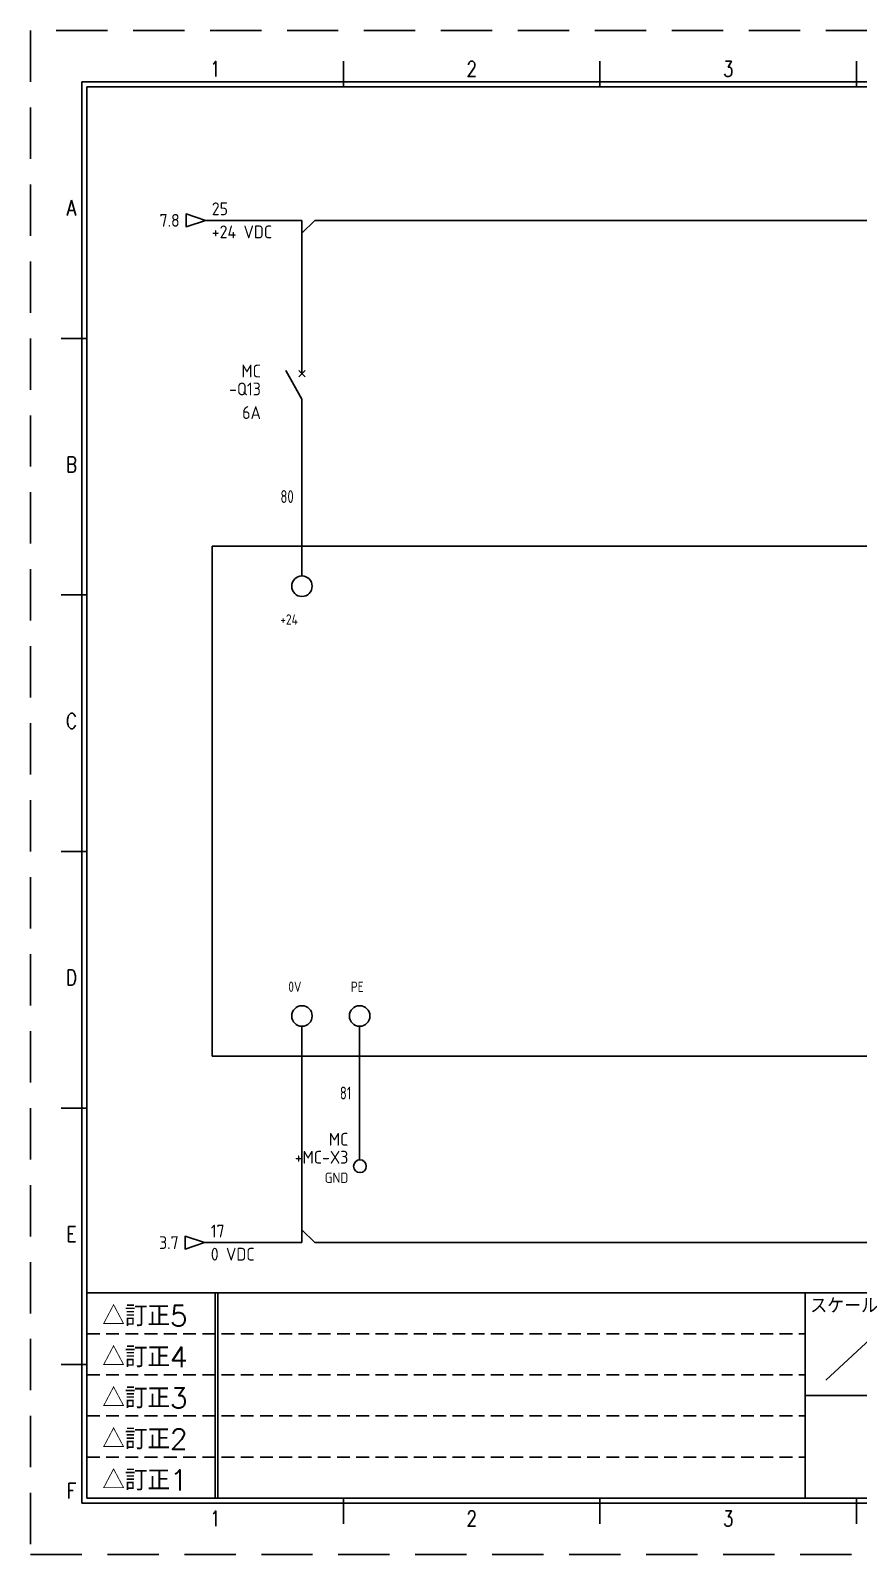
# Model space of a CAD drawing. Header units: millimetres. Extents: x 0 to 420, y 0 to 297.
# Drawn here: x 0 to 161.4, y 0 to 297 of the extents above; entities that cross this region are included whole.
import ezdxf
from ezdxf.enums import TextEntityAlignment as Align

# ---------------------------------------------------------------- set-up
doc = ezdxf.new("R2010")
doc.units = ezdxf.units.MM
doc.header["$LTSCALE"] = 10
doc.linetypes.add('DASHEDX2', pattern=[1.5, 1, -0.5])
doc.linetypes.add('HIDDEN', pattern=[0.375, 0.25, -0.125])
doc.layers.get('0').update_dxf_attribs({"linetype": 'CONTINUOUS'})
for name, color, linetype in [('BLU_1.0mm^2', 5, 'CONTINUOUS'), ('COMMENT', 4, 'CONTINUOUS'), ('DESC', 150, 'CONTINUOUS'), ('GRN_2.5mm^2', 3, 'CONTINUOUS'), ('HIDDEN', 7, 'HIDDEN'), ('LOC', 8, 'CONTINUOUS'), ('MISC', 7, 'CONTINUOUS'), ('SYMS', 7, 'CONTINUOUS'), ('TAGS', 150, 'CONTINUOUS'), ('TERMS', 123, 'CONTINUOUS'), ('TITLE', 4, 'CONTINUOUS'), ('WIRENO', 72, 'CONTINUOUS'), ('WIREREF_DEST', 52, 'CONTINUOUS'), ('XREF', 7, 'CONTINUOUS'), ('ZUWAKU', 7, 'CONTINUOUS')]:
    doc.layers.add(name, color=color, linetype=linetype)
doc.styles.get("Standard").update_dxf_attribs({"font": 'romans', "width": 0.8, "bigfont": 'extfont'})
doc.styles.add('WD_IEC', font='isocp2.shx', dxfattribs={"width": 0.9, "height": 4, "bigfont": 'extfont2.shx'})

# ---------------------------------------------------------------- blocks, each defined once
blk = doc.blocks.new('JIS_tblock_a3(L)')
at = {"layer": 'HIDDEN'}
for p, q in [((-398, 32), (-258, 32)), ((-398, 24), (-258, 24)), ((-398, 16), (-258, 16)), ((-398, 8), (-258, 8))]:
    blk.add_line(p, q, dxfattribs=at)
at = {"layer": 'ZUWAKU'}
for p, q in [((-398, 40), (0, 40)), ((-398, 40), (-398, 0)), ((-373, 40), (-373, 0)), ((-372.5, 40), (-372.5, 0)), ((-258, 0), (-258, 40)), ((-238, 40), (-238, 20)), ((-218, 40), (-218, 20)), ((-198, 40), (-198, 20)), ((-178, 40), (-178, 20)), ((-158, 0), (-158, 40)), ((0, 0), (0, 40)), ((-241, 35), (-254, 23)), ((-238, 34), (-158, 34)), ((-158, 30), (0, 30)), ((-78, 30), (-78, 20)), ((-258, 20), (-158, 20)), ((-158, 20), (0, 20)), ((-20, 20), (-20, 0)), ((-398, 0), (0, 0))]:
    blk.add_line(p, q, dxfattribs=at)
at = {"layer": 'TITLE'}
for tag, p, height in [('REVINFO51', (-370, 34), 3), ('ORDER2', (-139, 32.5), 5), ('REVINFO41', (-370, 26), 3), ('INFO1', (-139, 22.5), 5), ('SCALE0', (-247.5, 23), 3), ('REVINFO31', (-370, 18), 3), ('REVINFO21', (-370, 10), 3), ('ORDER1', (-136, 6), 5), ('REVINFO11', (-370, 2), 3)]:
    blk.add_attdef(tag, p, '', height=height, dxfattribs=at)
for tag, p in [('REVDATEY5', (-306, 34)), ('REVDATEM5', (-298, 34)), ('REVDATED5', (-290, 34)), ('REVDESIGN5', (-260, 34)), ('SCALE1', (-251, 29)), ('REVDATEY4', (-306, 26)), ('REVDATEM4', (-298, 26)), ('REVDATED4', (-290, 26)), ('REVDESIGN4', (-260, 26)), ('REVDATEY3', (-306, 18)), ('REVDATEM3', (-298, 18)), ('REVDATED3', (-290, 18)), ('REVDESIGN3', (-260, 18)), ('REVDATEY2', (-306, 10)), ('REVDATEM2', (-298, 10)), ('REVDATED2', (-290, 10)), ('REVDESIGN2', (-260, 10)), ('REVDATEY1', (-306, 2)), ('REVDATEM1', (-298, 2)), ('REVDATED1', (-290, 2)), ('REVDESIGN1', (-260, 2))]:
    blk.add_attdef(tag, text='', height=3, dxfattribs=at).set_placement(p, align=Align.RIGHT)
for tag, height, p in [('DESIGN1', 3, (-228, 27)), ('DESIGN2', 3, (-208, 27)), ('DESIGN3', 3, (-188, 27)), ('DESIGN4', 3, (-168, 27)), ('FILENAME0', 5, (-47.8, 25)), ('PAGE0', 3, (-10.3, 8.6))]:
    blk.add_attdef(tag, text='', height=height, dxfattribs=at).set_placement(p, align=Align.MIDDLE)
at = {"layer": 'TITLE', "flags": 1}
blk.add_attdef('LPAGE0', text='', height=3, dxfattribs=at).set_placement((-11, 3), align=Align.CENTER)
for tag, p in [('TYPE0', (-398, 0)), ('ORDER3', (-398, 0)), ('ORDER4', (-398, 0)), ('ORDER5', (-398, 0)), ('ORDER6', (-398, 0)), ('ORDER7', (-398, 0)), ('ORDER8', (-398, 0)), ('ORDER9', (-398, 0)), ('ORDER10', (-398, 0)), ('ORDER11', (-398, 0)), ('ORDER12', (-398, 0)), ('ORDER13', (-398, 0)), ('ORDER14', (-398, 0)), ('ORDER15', (-398, 0)), ('ORDER16', (-398, 0)), ('ORDER17', (-398, 0)), ('ORDER18', (-398, 0)), ('ORDER19', (-398, 0)), ('ORDER20', (-398, 0)), ('ORDER21', (-398, 0)), ('ORDER22', (-398, 0)), ('ORDER23', (-398, 0)), ('SCALETYPE0', (-398, 0)), ('DATEY1', (-398, 0)), ('DATEM1', (-398, 0)), ('DATED1', (-398, 0)), ('DATEY2', (-398, 0)), ('DATEM2', (-398, 0)), ('DATED2', (-398, 0)), ('BANNAME0', (-398, 0)), ('INFO3', (-398, 0)), ('INFO4', (-398, 0)), ('INFO5', (-398, 0)), ('INFO6', (-398, 0)), ('INFO7', (-398, 0)), ('INFO8', (-398, 0)), ('INFO9', (-398, 0)), ('INFO10', (-398, 0)), ('INFO11', (-398, 0)), ('INFO12', (-398, 0)), ('INFO13', (-398, 0)), ('INFO14', (-398, 0)), ('INFO15', (-398, 0)), ('INFO16', (-398, 0)), ('INFO17', (-398, 0)), ('INFO18', (-398, 0)), ('INFO19', (-398, 0)), ('INFO20', (-398, 0)), ('INFO21', (-398, 0)), ('INFO22', (-398, 0)), ('INFO23', (-398, 0)), ('INFO24', (-398, 0)), ('DATEY3', (-398, 0)), ('DATEM3', (-398, 0)), ('DATED3', (-398, 0)), ('DATEY4', (-398, 0)), ('DATEM4', (-398, 0)), ('DATED4', (-398, 0)), ('DATEY5', (-398, 0)), ('DATEM5', (-398, 0)), ('DATED5', (-398, 0)), ('DATEY6', (-398, 0)), ('DATEM6', (-398, 0)), ('DATED6', (-398, 0)), ('REFERENCETYPE0', (-398, 0)), ('INFO2', (-397.7, 0))]:
    blk.add_attdef(tag, p, '', height=3, dxfattribs=at)
at = {"layer": 'TITLE', "width": 0.8, "flags": 1}
for tag in ['REVINFO12', 'REVINFO13', 'REVINFO22', 'REVINFO23', 'REVINFO32', 'REVINFO33', 'REVINFO42', 'REVINFO43', 'REVINFO52', 'REVINFO53', 'REVINFO61', 'REVINFO62', 'REVINFO63', 'REVINFO71', 'REVINFO72', 'REVINFO73', 'REVINFO81', 'REVINFO82', 'REVINFO83', 'REVDESIGN6', 'REVDESIGN7', 'REVDESIGN8', 'REVDATEY6', 'REVDATEM6', 'REVDATED6', 'REVDATEY7', 'REVDATEM7', 'REVDATED7', 'REVDATEY8', 'REVDATEM8', 'REVDATED8']:
    blk.add_attdef(tag, (-398, 0), '', height=3, dxfattribs=at)
at = {"layer": 'TITLE', "flags": 1}
blk.add_attdef('PAPER0', text='', height=1, dxfattribs=at).set_placement((-3, -1), align=Align.TOP_RIGHT)
at = {"layer": 'ZUWAKU'}
for s, height, p in [('スケール', 3, (-257, 36)), ('納品先', 3, (-156, 36)), ('△訂正5', 4, (-395, 33.5)), ('△訂正4', 4, (-395, 25.5)), ('図面名称', 3, (-156, 26)), ('図番', 3, (-77, 26)), ('△訂正3', 4, (-395, 17.5)), ('オーダー番号', 3, (-156, 15)), ('△訂正2', 4, (-395, 9.5)), ('△訂正1', 4, (-395, 1.5))]:
    blk.add_text(s, height=height, dxfattribs=at).set_placement(p)
for s, p in [('設 計', (-228, 35)), ('製 図', (-208, 35)), ('検 図', (-188, 35)), ('承 認', (-168, 35)), ('ﾍﾟｰｼﾞNo.', (-10.23, 14.88))]:
    blk.add_text(s, height=3.5, dxfattribs=at).set_placement(p, align=Align.CENTER)
blk = doc.blocks.new('HDV1_06')
for centre in [(35, 183.12), (401.25, 70), (401.25, 50.95), (401.25, 31.9), (35, 15.62), (57.5, 15.62)]:
    blk.add_circle(centre, 4)
at = {"layer": 'SYMS'}
for p, q in [((0, 198.75), (418.75, 198.75)), ((0, 0), (0, 198.75)), ((276.88, 198.75), (276.88, 0)), ((418.75, 198.75), (418.75, 0)), ((328.52, 109.37), (366.48, 109.37)), ((331.06, 94.2), (325.82, 105.07)), ((363.94, 94.2), (369.18, 105.07)), ((333.76, 92.5), (361.24, 92.5)), ((418.75, 0), (0, 0))]:
    blk.add_line(p, q, dxfattribs=at)
for centre in [(331.88, 105), (355.62, 105), (363.12, 105)]:
    blk.add_circle(centre, 1.88, dxfattribs=at)
for centre, start, end in [((328.52, 106.37), 90, 205.70995), ((366.48, 106.37), 334.29005, 90), ((333.76, 95.5), 205.70995, 270), ((361.24, 95.5), 270, 334.29005)]:
    blk.add_arc(centre, 3, start, end, dxfattribs=at)
at = {"style": 'WD_IEC', "flags": 1}
for tag, p, height in [('X2TERM01', (35, 187.12), 0.512), ('X4TERM01', (31, 183.12), 0.512), ('X8TERM07', (331.88, 103.12), 0.512), ('X8TERM08', (355.62, 103.12), 0.512), ('X8TERM09', (363.12, 103.12), 0.512), ('X4TERM04', (397.25, 70), 0.512), ('X1TERM04', (405.25, 70), 0.512), ('X4TERM05', (397.25, 50.95), 0.512), ('X1TERM05', (405.25, 50.95), 0.512), ('X4TERM06', (397.25, 31.9), 0.512), ('X1TERM06', (405.25, 31.9), 0.512), ('X4TERM02', (31, 15.62), 0.512), ('X8TERM02', (35, 11.62), 0.512), ('X8TERM03', (57.5, 11.62), 0.512), ('MFG', (0, 0), 0.02), ('ASSYCODE', (0, 0), 0.02), ('CAT', (0, 0), 0.02), ('FAMILY', (0, 0), 0.02)]:
    blk.add_attdef(tag, p, '', height=height, dxfattribs=at)
at = {"style": 'WD_IEC'}
for tag, p, height in [('INST', (444.14, 189.28), 0.0625), ('LOC', (444.14, 184.33), 0.0625), ('DESC1', (437.5, 151.25), 8), ('DESC2', (437.5, 136.25), 8), ('DESC3', (437.5, 121.25), 8), ('XREF', (439.18, 109.22), 0.0781)]:
    blk.add_attdef(tag, p, '', height=height, dxfattribs=at)
blk.add_attdef('TAG1', text='', height=8, dxfattribs=at).set_placement((451.25, 166.25), align=Align.CENTER)
at = {"layer": 'SYMS'}
for s, height, p in [('MPB2-TP', 9, (320.22, 163.77)), ('COM PORT', 6.75, (321.73, 115.64))]:
    blk.add_text(s, height=height, dxfattribs=at).set_placement(p)
at = {"layer": 'SYMS', "style": 'WD_IEC'}
for tag, p in [('TERM01', (26.56, 168.12)), ('TERM04', (392.5, 77.81)), ('TERM05', (392.5, 57.36)), ('TERM06', (392.5, 38.16)), ('TERM02', (29.69, 25)), ('TERM03', (54.06, 25))]:
    blk.add_attdef(tag, p, '', height=6, dxfattribs=at)
blk = doc.blocks.new('HA1D3')
blk.add_lwpolyline([(0, 0), (-3.75, -1.25), (-3.75, 1.25)], close=True)
at = {"style": 'WD_IEC'}
for tag, p, height, flags in [('WIRENO', (1.25, 1), 2.5, 8), ('X1TERM01', (0, 0), 0.32, 1)]:
    blk.add_attdef(tag, p, '', height=height, dxfattribs=dict(at, flags=flags))
blk.add_attdef('XREF', text='', height=2.5, dxfattribs=at).set_placement((-5, 0), align=Align.MIDDLE_RIGHT)
at = {"style": 'WD_IEC', "flags": 1}
blk.add_attdef('SIGCODE', text='', height=1, dxfattribs=at).set_placement((-2.5, 1.8), align=Align.RIGHT)
at = {"style": 'WD_IEC'}
blk.add_attdef('DESC1', text='', height=2.5, dxfattribs=at).set_placement((1.25, -1), align=Align.TOP_LEFT)
blk = doc.blocks.new('WD_WNV')
at = {"linetype": 'Continuous', "style": 'WD_IEC', "width": 0.8}
blk.add_attdef('WIRENO', text='', height=2.5, dxfattribs=at).set_placement((-1.6, 0), align=Align.MIDDLE_RIGHT)
at = {"style": 'WD_IEC', "flags": 1}
for tag, p in [('W08USER', (-1, 0.375)), ('W04USER', (-1, 0.875)), ('W05USER', (-1, 0.75)), ('W09USER', (-1, 0.25)), ('W03USER', (-1, 1)), ('W06USER', (-1, 0.625)), ('W07USER', (-1, 0.5)), ('W02USER', (-1, 1.125)), ('W01USER', (-1, 1.25)), ('W10USER', (-1, 0.125))]:
    blk.add_attdef(tag, text='', height=0.08, dxfattribs=at).set_placement(p, align=Align.CENTER)
blk = doc.blocks.new('JIS_border_a3(L)')
at = {"layer": 'ZUWAKU', "color": 5, "linetype": 'DASHEDX2'}
for p, q in [((420, 297), (0, 297)), ((0, 297), (0, 0)), ((0, 0), (420, 0))]:
    blk.add_line(p, q, dxfattribs=at)
at = {"layer": 'ZUWAKU'}
for p, q in [((61, 286), (61, 291)), ((111, 286), (111, 291)), ((161, 286), (161, 291)), ((11, 237), (6, 237)), ((11, 187), (6, 187)), ((11, 137), (6, 137)), ((11, 87), (6, 87)), ((11, 37), (6, 37)), ((61, 6), (61, 11)), ((111, 6), (111, 11)), ((161, 6), (161, 11))]:
    blk.add_line(p, q, dxfattribs=at)
at = {"layer": 'ZUWAKU', "color": 5}
for p, q in [((10, 287), (10, 10)), ((410, 287), (10, 287)), ((11, 286), (11, 11)), ((409, 286), (11, 286)), ((10, 10), (410, 10)), ((11, 11), (409, 11))]:
    blk.add_line(p, q, dxfattribs=at)
at = {"layer": 'COMMENT', "width": 0.8}
for s, p in [('1', (36, 289.5)), ('2', (86, 289.5)), ('3', (136, 289.5)), ('A', (8, 262.43)), ('B', (8, 212.43)), ('C', (8, 162.43)), ('D', (8, 112.43)), ('E', (8, 62.43)), ('F', (8, 12.43)), ('1', (36, 7)), ('2', (86, 7)), ('3', (136, 7))]:
    blk.add_text(s, height=3, dxfattribs=at).set_placement(p, align=Align.MIDDLE)
blk = doc.blocks.new('VT0002')
blk.add_circle((0, 0), 1.25)
at = {"style": 'WD_IEC'}
for tag, p in [('INST', (-2.25, 7.5)), ('LOC', (-2.25, 4))]:
    blk.add_attdef(tag, text='', height=2.5, dxfattribs=at).set_placement(p, align=Align.RIGHT)
at = {"style": 'WD_IEC', "flags": 1}
for tag, p, height in [('ASSYCODE', (2.75, 10.75), 1), ('CATDESC', (2.75, 9.25), 1), ('MFG', (2.75, 7.25), 1.5), ('CAT', (2.75, 4.75), 1.5), ('X4TERM01', (-1.25, 0), 0.32), ('X4PIN01', (-1.25, 1), 0.4), ('X4TERMDESC01', (-1.25, 0.5), 0.4), ('X2TERM01', (0, 1.25), 0.32), ('X2PIN01', (0, 2.25), 0.4), ('X2TERMDESC01', (0, 1.75), 0.4), ('X8PIN01', (0, -0.25), 0.4), ('X1TERM01', (1.25, 0), 0.32), ('X1PIN01', (1.25, 1), 0.4), ('X1TERMDESC01', (1.25, 0.5), 0.4), ('X8TERM01', (0, -1.25), 0.32), ('X8TERMDESC01', (0, -0.75), 0.4), ('STRIPSEQ', (0, -3), 0.4), ('LINKTERM', (0, -2), 0.4)]:
    blk.add_attdef(tag, p, '', height=height, dxfattribs=at)
at = {"style": 'WD_IEC', "flags": 8}
for tag, height, p in [('TAGSTRIP', 2.5, (-2.25, 0.5)), ('TERM01', 2, (-2.25, -3.25))]:
    blk.add_attdef(tag, text='', height=height, dxfattribs=at).set_placement(p, align=Align.RIGHT)
blk = doc.blocks.new('HT0_184')
at = {"layer": 'BLU_1.0mm^2'}
for p, q in [((0, 0), (-2.5, 0)), ((0, 0), (0, -2.5)), ((0, -2.5), (2.5, 0))]:
    blk.add_line(p, q, dxfattribs=at)
at = {"layer": 'BLU_1.0mm^2', "style": 'WD_IEC', "flags": 1}
for tag, p in [('X4TERM01', (-2.5, 0)), ('X1TERM01', (2.5, 0)), ('X8TERM01', (0, -2.5)), ('WDWSEQ', (1.53, -1.26))]:
    blk.add_attdef(tag, p, '', height=0.4, dxfattribs=at)
blk = doc.blocks.new('HT0_124')
at = {"layer": 'GRN_2.5mm^2'}
for p, q in [((0, 0), (-2.5, 0)), ((0, 0), (0, 2.5)), ((0, 2.5), (2.5, 0))]:
    blk.add_line(p, q, dxfattribs=at)
at = {"layer": 'GRN_2.5mm^2', "style": 'WD_IEC', "flags": 1}
for tag, p in [('X4TERM01', (-2.5, 0)), ('X2TERM01', (0, 2.5)), ('WDWSEQ', (1.6, 1.48)), ('X1TERM01', (2.5, 0))]:
    blk.add_attdef(tag, p, '', height=0.4, dxfattribs=at)
blk = doc.blocks.new('VCB1')
for p, q in [((0, 6), (0, 2.5)), ((0, -2.5), (-3.12, 3.12)), ((0.62, 1.88), (-0.62, 3.12)), ((-0.62, 1.88), (0.62, 3.12)), ((0, -2.5), (0, -6))]:
    blk.add_line(p, q)
at = {"style": 'WD_IEC'}
for tag, p in [('INST', (-8, 5.25)), ('LOC', (-8, 1.75)), ('TAG1', (-8, -1.75)), ('RATING1', (-8, -6.35)), ('DESC1', (-8, -14.35)), ('DESC2', (-8, -17.85)), ('DESC3', (-8, -21.35))]:
    blk.add_attdef(tag, text='', height=2.5, dxfattribs=at).set_placement(p, align=Align.RIGHT)
at = {"style": 'WD_IEC', "flags": 1}
for tag, p, height in [('X2TERM02', (0, 6), 0.32), ('MFG', (2.84, 2.53), 1.5), ('X4LINK', (-2, 0), 0.32), ('X1LINK', (-0.5, 0), 0.32), ('CAT', (2.84, 0.03), 1.5), ('X8TERM01', (0, -6), 0.32), ('ASSYCODE', (1, -9), 1), ('FAMILY', (1, -10.5), 1), ('CATDESC', (1, -12), 1), ('CONTACT', (1, -13.5), 1)]:
    blk.add_attdef(tag, p, '', height=height, dxfattribs=at)
at = {"style": 'WD_IEC'}
blk.add_attdef('TERM02', text='', height=2, dxfattribs=at).set_placement((1.43, 6), align=Align.TOP_LEFT)
blk.add_attdef('TERM01', (1.4, -5.61), '', height=2, dxfattribs=at)
at = {"lineweight": 15, "style": 'WD_IEC'}
blk.add_attdef('XREF', text='', height=2.5, dxfattribs=at).set_placement((-8, -10.35), align=Align.RIGHT)

msp = doc.modelspace()

# ---------------------------------------------------------------- linework, layer by layer
at = {"layer": 'BLU_1.0mm^2'}
for p, q in [((34.09, 260), (50.41, 260)), ((55.41, 260), (358.72, 260)), ((52.91, 233.64), (52.91, 257.5)), ((52.91, 190.71), (52.91, 221.64))]:
    msp.add_line(p, q, dxfattribs=at)
at = {"layer": 'GRN_2.5mm^2'}
for p, q in [((52.91, 102.96), (52.91, 63.28)), ((64.16, 102.96), (64.16, 76.92)), ((33.89, 60.78), (50.41, 60.78)), ((55.41, 60.78), (359.46, 60.78))]:
    msp.add_line(p, q, dxfattribs=at)

# ---------------------------------------------------------------- block references
msp.add_blockref('JIS_border_a3(L)', (0, 0))
msp.add_blockref('JIS_tblock_a3(L)', (409, 11)).add_auto_attribs({'ORDER1': '注文番号', 'ORDER2': '顧客名', 'INFO1': '制御ユニット'})
at = {"layer": 'BLU_1.0mm^2'}
msp.add_blockref('HT0_184', (52.91, 260), dxfattribs=at)
at = {"layer": 'GRN_2.5mm^2'}
msp.add_blockref('HT0_124', (52.91, 60.78), dxfattribs=at)
at = {"layer": 'SYMS'}
ref = msp.add_blockref('HA1D3', (34.09, 260), dxfattribs=at)
ref.add_attrib('WIRENO', '25', (35.34, 261), dxfattribs={"layer": 'WIREREF_DEST', "height": 2.5, "style": 'WD_IEC', "flags": 8})
ref.add_attrib('DESC1', '+24 VDC', dxfattribs={"layer": 'DESC', "height": 2.5, "style": 'WD_IEC'}).set_placement((35.34, 259), align=Align.TOP_LEFT)
ref.add_attrib('XREF', '7.8', dxfattribs={"layer": 'XREF', "height": 2.5, "style": 'WD_IEC'}).set_placement((29.09, 260), align=Align.MIDDLE_RIGHT)
ref = msp.add_blockref('VCB1', (52.91, 227.64), dxfattribs=at)
ref.add_attrib('TAG1', '-Q13', dxfattribs={"layer": 'TAGS', "height": 2.5, "style": 'WD_IEC'}).set_placement((44.91, 225.89), align=Align.RIGHT)
ref.add_attrib('LOC', 'MC', dxfattribs={"layer": 'LOC', "height": 2.5, "style": 'WD_IEC'}).set_placement((44.91, 229.39), align=Align.RIGHT)
ref.add_attrib('RATING1', '6A', dxfattribs={"layer": 'MISC', "height": 2.5, "style": 'WD_IEC'}).set_placement((44.91, 221.29), align=Align.RIGHT)
ref = msp.add_blockref('HDV1_06', (35.41, 97.14), dxfattribs=dict(at, xscale=0.5, yscale=0.5, zscale=0.5))
ref.add_attrib('TERM06', '5', (231.66, 116.22), dxfattribs={"layer": 'TERMS', "height": 2, "style": 'WD_IEC', "width": 0.9})
ref.add_attrib('TERM05', '3', (231.66, 125.82), dxfattribs={"layer": 'TERMS', "height": 2, "style": 'WD_IEC', "width": 0.9})
ref.add_attrib('TERM04', '2', (231.66, 136.05), dxfattribs={"layer": 'TERMS', "height": 2, "style": 'WD_IEC', "width": 0.9})
ref.add_attrib('TERM03', 'PE', (62.44, 109.64), dxfattribs={"layer": 'TERMS', "height": 2, "style": 'WD_IEC', "width": 0.9})
ref.add_attrib('TERM02', '0V', (50.25, 109.64), dxfattribs={"layer": 'TERMS', "height": 2, "style": 'WD_IEC', "width": 0.9})
ref.add_attrib('TERM01', '+24', (48.69, 181.21), dxfattribs={"layer": 'TERMS', "height": 2, "style": 'WD_IEC', "width": 0.9})
ref.add_attrib('TAG1', '-D1', dxfattribs={"layer": 'TAGS', "height": 4, "style": 'WD_IEC'}).set_placement((236.72, 190.43), align=Align.CENTER)
ref = msp.add_blockref('VT0002', (64.21, 75.67), dxfattribs=at)
ref.add_attrib('TAGSTRIP', '+MC-X3', dxfattribs={"layer": 'TAGS', "height": 2.5, "style": 'WD_IEC', "flags": 8}).set_placement((61.96, 76.17), align=Align.RIGHT)
ref.add_attrib('LOC', 'MC', dxfattribs={"layer": 'LOC', "height": 2.5, "style": 'WD_IEC'}).set_placement((61.96, 79.67), align=Align.RIGHT)
ref.add_attrib('TERM01', 'GND', dxfattribs={"layer": 'TERMS', "height": 2, "style": 'WD_IEC', "flags": 8}).set_placement((61.96, 72.42), align=Align.RIGHT)
ref = msp.add_blockref('HA1D3', (33.89, 60.78), dxfattribs=at)
ref.add_attrib('WIRENO', '17', (35.14, 61.78), dxfattribs={"layer": 'WIREREF_DEST', "height": 2.5, "style": 'WD_IEC', "flags": 8})
ref.add_attrib('DESC1', '0 VDC', dxfattribs={"layer": 'DESC', "height": 2.5, "style": 'WD_IEC'}).set_placement((35.14, 59.78), align=Align.TOP_LEFT)
ref.add_attrib('XREF', '3.7', dxfattribs={"layer": 'XREF', "height": 2.5, "style": 'WD_IEC'}).set_placement((28.89, 60.78), align=Align.MIDDLE_RIGHT)
at = {"layer": 'WIRENO'}
ref = msp.add_blockref('WD_WNV', (52.91, 206.17), dxfattribs=at)
ref.add_attrib('WIRENO', '80', dxfattribs={"linetype": 'Continuous', "height": 2.5, "style": 'WD_IEC', "width": 0.8}).set_placement((51.31, 206.17), align=Align.MIDDLE_RIGHT)
ref = msp.add_blockref('WD_WNV', (64.16, 89.94), dxfattribs=at)
ref.add_attrib('WIRENO', '81', dxfattribs={"linetype": 'Continuous', "height": 2.5, "style": 'WD_IEC', "width": 0.8}).set_placement((62.56, 89.94), align=Align.MIDDLE_RIGHT)

doc.saveas('drawing.dxf')
